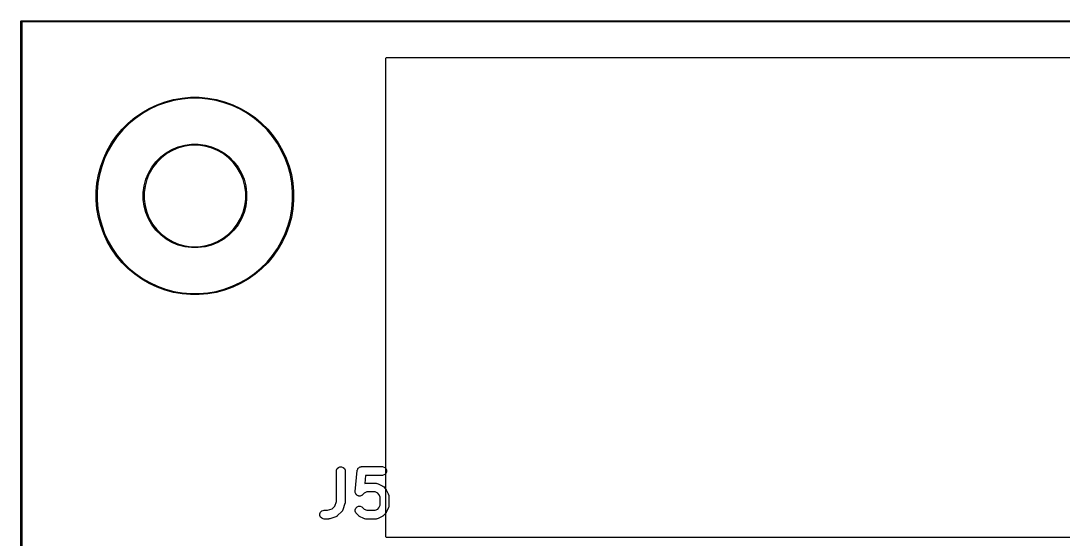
# Model space of a CAD drawing. Header units: inches. Extents: x 0.39 to 8.15, y -7.81 to -0.59.
# Drawn here: x 0.59 to 2.47, y -1.525 to -0.59 of the extents above; entities that cross this region are included whole.
import ezdxf

# ---------------------------------------------------------------- set-up
doc = ezdxf.new("R2010")
doc.units = ezdxf.units.IN
doc.header["$MEASUREMENT"] = 0
for name, color, linetype, true_color in [('Edge.Cuts', 254, 'CONTINUOUS', 0xd0d2cd), ('F.Courtyard', 6, 'CONTINUOUS', 0xff26e2), ('F.Silkscreen', 41, 'CONTINUOUS', 0xf2eda1), ('User.2', 161, 'CONTINUOUS', 0x5994dc)]:
    doc.layers.add(name, color=color, linetype=linetype, true_color=true_color)

msp = doc.modelspace()

# ---------------------------------------------------------------- linework, layer by layer
at = {"layer": 'Edge.Cuts', "linetype": 'CONTINUOUS'}
for p, q in [((0.5896, -0.5902), (0.5902, -0.5896)), ((0.5896, -0.5906), (0.5896, -0.5902)), ((0.5896, -7.813), (0.5896, -0.5906)), ((0.5902, -0.5896), (0.5906, -0.5896)), ((0.5906, -0.5896), (8.1083, -0.5896)), ((0.5915, -0.5915), (0.5915, -3.5108)), ((8.1073, -0.5915), (0.5915, -0.5915)), ((0.8516, -0.8278), (0.8622, -0.8217)), ((0.863, -0.8232), (0.8526, -0.8292)), ((0.8622, -0.8217), (0.8735, -0.817)), ((0.8741, -0.8186), (0.863, -0.8232)), ((0.8735, -0.817), (0.8853, -0.8138)), ((0.8856, -0.8155), (0.8741, -0.8186)), ((0.8853, -0.8138), (0.8974, -0.8122)), ((0.8975, -0.814), (0.8856, -0.8155)), ((0.8974, -0.8122), (0.9097, -0.8122)), ((0.9095, -0.814), (0.8975, -0.814)), ((0.9214, -0.8155), (0.9095, -0.814)), ((0.9097, -0.8122), (0.9218, -0.8138)), ((0.933, -0.8186), (0.9214, -0.8155)), ((0.9218, -0.8138), (0.9336, -0.817)), ((0.9441, -0.8232), (0.933, -0.8186)), ((0.9336, -0.817), (0.9449, -0.8217)), ((0.9545, -0.8292), (0.9441, -0.8232)), ((0.9449, -0.8217), (0.9555, -0.8278)), ((0.8258, -0.8536), (0.8332, -0.8439)), ((0.8346, -0.845), (0.8273, -0.8545)), ((0.8332, -0.8439), (0.8419, -0.8352)), ((0.8431, -0.8365), (0.8346, -0.845)), ((0.8419, -0.8352), (0.8516, -0.8278)), ((0.8526, -0.8292), (0.8431, -0.8365)), ((0.964, -0.8365), (0.9545, -0.8292)), ((0.9555, -0.8278), (0.9652, -0.8352)), ((0.9725, -0.845), (0.964, -0.8365)), ((0.9652, -0.8352), (0.9738, -0.8439)), ((0.9798, -0.8545), (0.9725, -0.845)), ((0.9738, -0.8439), (0.9813, -0.8536)), ((0.815, -0.8755), (0.8197, -0.8642)), ((0.8197, -0.8642), (0.8258, -0.8536)), ((0.8273, -0.8545), (0.8213, -0.8649)), ((0.9858, -0.8649), (0.9798, -0.8545)), ((0.9813, -0.8536), (0.9874, -0.8642)), ((0.9874, -0.8642), (0.9921, -0.8755)), ((0.8118, -0.8873), (0.815, -0.8755)), ((0.8167, -0.876), (0.8136, -0.8876)), ((0.8213, -0.8649), (0.8167, -0.876)), ((0.9904, -0.876), (0.9858, -0.8649)), ((0.9935, -0.8876), (0.9904, -0.876)), ((0.9921, -0.8755), (0.9953, -0.8873)), ((0.8102, -0.8994), (0.8118, -0.8873)), ((0.8102, -0.8995), (0.8102, -0.8994)), ((0.8102, -0.9116), (0.8102, -0.8995)), ((0.8136, -0.8876), (0.812, -0.8995)), ((0.812, -0.8995), (0.812, -0.9115)), ((0.9951, -0.8995), (0.9935, -0.8876)), ((0.9951, -0.9115), (0.9951, -0.8995)), ((0.9953, -0.8873), (0.9968, -0.8994)), ((0.9968, -0.8994), (0.9968, -0.9116)), ((0.8118, -0.9238), (0.8102, -0.9116)), ((0.812, -0.9115), (0.8136, -0.9234)), ((0.9935, -0.9234), (0.9951, -0.9115)), ((0.9968, -0.9116), (0.9953, -0.9238)), ((0.815, -0.9356), (0.8118, -0.9238)), ((0.8136, -0.9234), (0.8167, -0.935)), ((0.8197, -0.9469), (0.815, -0.9356)), ((0.8167, -0.935), (0.8213, -0.9461)), ((0.9858, -0.9461), (0.9904, -0.935)), ((0.9921, -0.9356), (0.9874, -0.9469)), ((0.9904, -0.935), (0.9935, -0.9234)), ((0.9953, -0.9238), (0.9921, -0.9356)), ((0.8258, -0.9575), (0.8197, -0.9469)), ((0.8213, -0.9461), (0.8273, -0.9565)), ((0.8332, -0.9672), (0.8258, -0.9575)), ((0.8273, -0.9565), (0.8346, -0.966)), ((0.9725, -0.966), (0.9798, -0.9565)), ((0.9813, -0.9575), (0.9738, -0.9672)), ((0.9798, -0.9565), (0.9858, -0.9461)), ((0.9874, -0.9469), (0.9813, -0.9575)), ((0.8419, -0.9758), (0.8332, -0.9672)), ((0.8346, -0.966), (0.8431, -0.9745)), ((0.8516, -0.9833), (0.8419, -0.9758)), ((0.8431, -0.9745), (0.8526, -0.9818)), ((0.9545, -0.9818), (0.964, -0.9745)), ((0.9652, -0.9758), (0.9555, -0.9833)), ((0.964, -0.9745), (0.9725, -0.966)), ((0.9738, -0.9672), (0.9652, -0.9758)), ((0.8622, -0.9894), (0.8516, -0.9833)), ((0.8526, -0.9818), (0.863, -0.9878)), ((0.8735, -0.9941), (0.8622, -0.9894)), ((0.863, -0.9878), (0.8741, -0.9924)), ((0.8853, -0.9972), (0.8735, -0.9941)), ((0.8741, -0.9924), (0.8856, -0.9955)), ((0.8856, -0.9955), (0.8975, -0.997)), ((0.9095, -0.997), (0.9214, -0.9955)), ((0.9214, -0.9955), (0.933, -0.9924)), ((0.9336, -0.9941), (0.9218, -0.9972)), ((0.933, -0.9924), (0.9441, -0.9878)), ((0.9449, -0.9894), (0.9336, -0.9941)), ((0.9441, -0.9878), (0.9545, -0.9818)), ((0.9555, -0.9833), (0.9449, -0.9894)), ((0.8974, -0.9988), (0.8853, -0.9972)), ((0.9097, -0.9988), (0.8974, -0.9988)), ((0.8975, -0.997), (0.9095, -0.997)), ((0.9218, -0.9972), (0.9097, -0.9988))]:
    msp.add_line(p, q, dxfattribs=at)
at = {"layer": 'F.Courtyard', "linetype": 'CONTINUOUS'}
for p, q in [((0.85, -0.7356), (0.865, -0.7316)), ((0.865, -0.7316), (0.8803, -0.7289)), ((0.8805, -0.7307), (0.8654, -0.7333)), ((0.8803, -0.7289), (0.8958, -0.7275)), ((0.8959, -0.7293), (0.8805, -0.7307)), ((0.8958, -0.7275), (0.9113, -0.7275)), ((0.9112, -0.7293), (0.8959, -0.7293)), ((0.9266, -0.7307), (0.9112, -0.7293)), ((0.9113, -0.7275), (0.9268, -0.7289)), ((0.9417, -0.7333), (0.9266, -0.7307)), ((0.9268, -0.7289), (0.9421, -0.7316)), ((0.9421, -0.7316), (0.9571, -0.7356)), ((0.8078, -0.7553), (0.8213, -0.7475)), ((0.8221, -0.7491), (0.8088, -0.7568)), ((0.8213, -0.7475), (0.8354, -0.7409)), ((0.8361, -0.7426), (0.8221, -0.7491)), ((0.8354, -0.7409), (0.85, -0.7356)), ((0.8505, -0.7373), (0.8361, -0.7426)), ((0.8654, -0.7333), (0.8505, -0.7373)), ((0.9566, -0.7373), (0.9417, -0.7333)), ((0.971, -0.7426), (0.9566, -0.7373)), ((0.9571, -0.7356), (0.9717, -0.7409)), ((0.985, -0.7491), (0.971, -0.7426)), ((0.9717, -0.7409), (0.9858, -0.7475)), ((0.9983, -0.7568), (0.985, -0.7491)), ((0.9858, -0.7475), (0.9993, -0.7553)), ((0.7832, -0.7742), (0.7951, -0.7642)), ((0.7962, -0.7656), (0.7844, -0.7755)), ((0.7951, -0.7642), (0.8078, -0.7553)), ((0.8088, -0.7568), (0.7962, -0.7656)), ((1.0109, -0.7656), (0.9983, -0.7568)), ((0.9993, -0.7553), (1.012, -0.7642)), ((1.0227, -0.7755), (1.0109, -0.7656)), ((1.012, -0.7642), (1.0239, -0.7742)), ((0.7622, -0.7971), (0.7722, -0.7852)), ((0.7735, -0.7864), (0.7636, -0.7982)), ((0.7722, -0.7852), (0.7832, -0.7742)), ((0.7844, -0.7755), (0.7735, -0.7864)), ((1.0336, -0.7864), (1.0227, -0.7755)), ((1.0239, -0.7742), (1.0349, -0.7852)), ((1.0435, -0.7982), (1.0336, -0.7864)), ((1.0349, -0.7852), (1.0449, -0.7971)), ((0.7533, -0.8098), (0.7622, -0.7971)), ((0.7636, -0.7982), (0.7548, -0.8108)), ((1.0523, -0.8108), (1.0435, -0.7982)), ((1.0449, -0.7971), (1.0538, -0.8098)), ((0.739, -0.8373), (0.7455, -0.8233)), ((0.7471, -0.8241), (0.7406, -0.838)), ((0.7455, -0.8233), (0.7533, -0.8098)), ((0.7548, -0.8108), (0.7471, -0.8241)), ((1.06, -0.8241), (1.0523, -0.8108)), ((1.0538, -0.8098), (1.0616, -0.8233)), ((1.0665, -0.838), (1.06, -0.8241)), ((1.0616, -0.8233), (1.0681, -0.8373)), ((0.7336, -0.8519), (0.739, -0.8373)), ((0.7406, -0.838), (0.7354, -0.8525)), ((1.0717, -0.8525), (1.0665, -0.838)), ((1.0681, -0.8373), (1.0734, -0.8519)), ((0.7296, -0.867), (0.7336, -0.8519)), ((0.7354, -0.8525), (0.7314, -0.8673)), ((1.0757, -0.8673), (1.0717, -0.8525)), ((1.0734, -0.8519), (1.0775, -0.867)), ((0.7256, -0.8977), (0.7269, -0.8823)), ((0.7269, -0.8823), (0.7296, -0.867)), ((0.7287, -0.8825), (0.7274, -0.8978)), ((0.7314, -0.8673), (0.7287, -0.8825)), ((1.0784, -0.8825), (1.0757, -0.8673)), ((1.0775, -0.867), (1.0802, -0.8823)), ((1.0797, -0.8978), (1.0784, -0.8825)), ((1.0802, -0.8823), (1.0815, -0.8977)), ((0.7256, -0.8978), (0.7256, -0.8977)), ((0.7256, -0.9133), (0.7256, -0.8978)), ((0.7274, -0.8978), (0.7274, -0.9132)), ((1.0797, -0.9132), (1.0797, -0.8978)), ((1.0815, -0.8977), (1.0815, -0.9133)), ((0.7269, -0.9288), (0.7256, -0.9133)), ((0.7274, -0.9132), (0.7287, -0.9285)), ((1.0784, -0.9285), (1.0797, -0.9132)), ((1.0815, -0.9133), (1.0802, -0.9288)), ((0.7296, -0.9441), (0.7269, -0.9288)), ((0.7287, -0.9285), (0.7314, -0.9437)), ((1.0757, -0.9437), (1.0784, -0.9285)), ((1.0802, -0.9288), (1.0775, -0.9441)), ((0.7336, -0.9591), (0.7296, -0.9441)), ((0.7314, -0.9437), (0.7354, -0.9585)), ((0.7354, -0.9585), (0.7406, -0.973)), ((1.0665, -0.973), (1.0717, -0.9585)), ((1.0717, -0.9585), (1.0757, -0.9437)), ((1.0775, -0.9441), (1.0734, -0.9591)), ((0.739, -0.9737), (0.7336, -0.9591)), ((0.7455, -0.9878), (0.739, -0.9737)), ((0.7406, -0.973), (0.7471, -0.9869)), ((1.06, -0.9869), (1.0665, -0.973)), ((1.0681, -0.9737), (1.0616, -0.9878)), ((1.0734, -0.9591), (1.0681, -0.9737)), ((0.7533, -1.0012), (0.7455, -0.9878)), ((0.7471, -0.9869), (0.7548, -1.0003)), ((1.0523, -1.0003), (1.06, -0.9869)), ((1.0616, -0.9878), (1.0538, -1.0012)), ((0.7622, -1.014), (0.7533, -1.0012)), ((0.7548, -1.0003), (0.7636, -1.0129)), ((0.7722, -1.0259), (0.7622, -1.014)), ((0.7636, -1.0129), (0.7735, -1.0247)), ((1.0336, -1.0247), (1.0435, -1.0129)), ((1.0449, -1.014), (1.0349, -1.0259)), ((1.0435, -1.0129), (1.0523, -1.0003)), ((1.0538, -1.0012), (1.0449, -1.014)), ((0.7832, -1.0369), (0.7722, -1.0259)), ((0.7735, -1.0247), (0.7844, -1.0355)), ((1.0227, -1.0355), (1.0336, -1.0247)), ((1.0349, -1.0259), (1.0239, -1.0369)), ((0.7951, -1.0468), (0.7832, -1.0369)), ((0.7844, -1.0355), (0.7962, -1.0454)), ((0.8078, -1.0558), (0.7951, -1.0468)), ((0.7962, -1.0454), (0.8088, -1.0542)), ((0.9983, -1.0542), (1.0109, -1.0454)), ((1.012, -1.0468), (0.9993, -1.0558)), ((1.0109, -1.0454), (1.0227, -1.0355)), ((1.0239, -1.0369), (1.012, -1.0468)), ((0.8213, -1.0635), (0.8078, -1.0558)), ((0.8088, -1.0542), (0.8221, -1.0619)), ((0.8354, -1.0701), (0.8213, -1.0635)), ((0.8221, -1.0619), (0.8361, -1.0684)), ((0.85, -1.0754), (0.8354, -1.0701)), ((0.8361, -1.0684), (0.8505, -1.0737)), ((0.9566, -1.0737), (0.971, -1.0684)), ((0.9717, -1.0701), (0.9571, -1.0754)), ((0.971, -1.0684), (0.985, -1.0619)), ((0.9858, -1.0635), (0.9717, -1.0701)), ((0.985, -1.0619), (0.9983, -1.0542)), ((0.9993, -1.0558), (0.9858, -1.0635)), ((0.865, -1.0794), (0.85, -1.0754)), ((0.8505, -1.0737), (0.8654, -1.0777)), ((0.8803, -1.0821), (0.865, -1.0794)), ((0.8654, -1.0777), (0.8805, -1.0804)), ((0.8958, -1.0835), (0.8803, -1.0821)), ((0.8805, -1.0804), (0.8959, -1.0817)), ((0.9113, -1.0835), (0.8958, -1.0835)), ((0.8959, -1.0817), (0.9112, -1.0817)), ((0.9112, -1.0817), (0.9266, -1.0804)), ((0.9268, -1.0821), (0.9113, -1.0835)), ((0.9266, -1.0804), (0.9417, -1.0777)), ((0.9421, -1.0794), (0.9268, -1.0821)), ((0.9417, -1.0777), (0.9566, -1.0737)), ((0.9571, -1.0754), (0.9421, -1.0794))]:
    msp.add_line(p, q, dxfattribs=at)
at = {"layer": 'F.Silkscreen', "linetype": 'CONTINUOUS'}
for p, q in [((1.1588, -1.4017), (1.1589, -1.4002)), ((1.1588, -1.4567), (1.1588, -1.4017)), ((1.1589, -1.4002), (1.1601, -1.3974)), ((1.1601, -1.3974), (1.1623, -1.3952)), ((1.1623, -1.3952), (1.1651, -1.394)), ((1.1651, -1.394), (1.1682, -1.394)), ((1.1682, -1.394), (1.171, -1.3952)), ((1.171, -1.3952), (1.1732, -1.3974)), ((1.1732, -1.3974), (1.1744, -1.4002)), ((1.1744, -1.4002), (1.1745, -1.4017)), ((1.1745, -1.4017), (1.1745, -1.458)), ((1.1926, -1.4385), (1.1963, -1.401)), ((1.1963, -1.401), (1.1964, -1.4004)), ((1.1964, -1.4002), (1.1965, -1.4)), ((1.1964, -1.4004), (1.1964, -1.4002)), ((1.1965, -1.4), (1.1966, -1.3995)), ((1.1966, -1.3995), (1.1972, -1.3984)), ((1.1972, -1.3984), (1.1976, -1.3974)), ((1.1976, -1.3974), (1.1979, -1.3971)), ((1.1979, -1.3971), (1.1981, -1.3967)), ((1.1981, -1.3967), (1.199, -1.396)), ((1.199, -1.396), (1.1998, -1.3952)), ((1.1998, -1.3952), (1.2002, -1.3951)), ((1.2002, -1.3951), (1.2005, -1.3948)), ((1.2005, -1.3948), (1.2016, -1.3945)), ((1.2016, -1.3945), (1.2026, -1.394)), ((1.2026, -1.394), (1.2032, -1.394)), ((1.2032, -1.394), (1.2034, -1.3939)), ((1.2034, -1.3939), (1.2036, -1.3939)), ((1.2036, -1.3939), (1.2042, -1.3939)), ((1.2042, -1.3939), (1.2417, -1.3939)), ((1.2113, -1.4096), (1.2098, -1.4241)), ((1.2417, -1.4096), (1.2113, -1.4096)), ((1.2417, -1.3939), (1.2432, -1.394)), ((1.2432, -1.4095), (1.2417, -1.4096)), ((1.2432, -1.394), (1.246, -1.3952)), ((1.246, -1.4083), (1.2432, -1.4095)), ((1.246, -1.3952), (1.2482, -1.3974)), ((1.2482, -1.4061), (1.246, -1.4083)), ((1.2482, -1.3974), (1.2494, -1.4002)), ((1.2494, -1.4033), (1.2482, -1.4061)), ((1.2494, -1.4002), (1.2494, -1.4033)), ((1.2098, -1.4241), (1.2099, -1.4241)), ((1.2099, -1.4241), (1.2101, -1.424)), ((1.2101, -1.424), (1.2117, -1.4239)), ((1.2117, -1.4239), (1.2304, -1.4239)), ((1.2304, -1.4239), (1.2319, -1.424)), ((1.2319, -1.424), (1.2322, -1.4241)), ((1.2322, -1.4241), (1.2325, -1.4242)), ((1.2325, -1.4242), (1.2339, -1.4247)), ((1.2339, -1.4247), (1.2414, -1.4285)), ((1.2414, -1.4285), (1.2421, -1.4289)), ((1.1926, -1.44), (1.1926, -1.4385)), ((1.1927, -1.4404), (1.1926, -1.44)), ((1.1927, -1.4408), (1.1927, -1.4404)), ((1.1931, -1.4418), (1.1927, -1.4408)), ((1.1935, -1.4429), (1.1931, -1.4418)), ((1.1937, -1.4433), (1.1935, -1.4429)), ((1.1939, -1.4436), (1.1937, -1.4433)), ((1.1947, -1.4444), (1.1939, -1.4436)), ((1.1954, -1.4453), (1.1947, -1.4444)), ((1.1958, -1.4455), (1.1954, -1.4453)), ((1.196, -1.4458), (1.1958, -1.4455)), ((1.1971, -1.4462), (1.196, -1.4458)), ((1.1981, -1.4468), (1.1971, -1.4462)), ((1.1985, -1.4468), (1.1981, -1.4468)), ((1.1989, -1.447), (1.1985, -1.4468)), ((1.2, -1.447), (1.1989, -1.447)), ((1.2012, -1.4471), (1.2, -1.447)), ((1.2016, -1.447), (1.2012, -1.4471)), ((1.2019, -1.447), (1.2016, -1.447)), ((1.203, -1.4465), (1.2019, -1.447)), ((1.2041, -1.4462), (1.203, -1.4465)), ((1.2044, -1.4459), (1.2041, -1.4462)), ((1.2048, -1.4458), (1.2044, -1.4459)), ((1.206, -1.4448), (1.2048, -1.4458)), ((1.2088, -1.442), (1.206, -1.4448)), ((1.2135, -1.4396), (1.2088, -1.442)), ((1.2285, -1.4396), (1.2135, -1.4396)), ((1.2332, -1.442), (1.2285, -1.4396)), ((1.2352, -1.4439), (1.2332, -1.442)), ((1.2375, -1.4486), (1.2352, -1.4439)), ((1.2421, -1.4289), (1.2423, -1.4289)), ((1.2423, -1.4289), (1.2425, -1.4291)), ((1.2425, -1.4291), (1.2427, -1.4293)), ((1.2427, -1.4293), (1.2429, -1.4294)), ((1.2429, -1.4294), (1.2435, -1.4299)), ((1.2435, -1.4299), (1.2472, -1.4337)), ((1.2472, -1.4337), (1.2477, -1.4343)), ((1.2477, -1.4343), (1.2479, -1.4344)), ((1.2479, -1.4344), (1.248, -1.4347)), ((1.248, -1.4347), (1.2482, -1.4349)), ((1.2482, -1.4349), (1.2483, -1.4351)), ((1.2483, -1.4351), (1.2487, -1.4357)), ((1.2487, -1.4357), (1.2524, -1.4432)), ((1.2524, -1.4432), (1.253, -1.4447)), ((1.253, -1.4447), (1.253, -1.4449)), ((1.253, -1.4449), (1.2531, -1.4452)), ((1.2531, -1.4452), (1.2533, -1.4467)), ((1.2533, -1.4467), (1.2533, -1.4655)), ((1.1512, -1.4699), (1.156, -1.465)), ((1.156, -1.465), (1.1588, -1.4567)), ((1.1741, -1.4605), (1.1704, -1.4717)), ((1.1743, -1.4597), (1.1741, -1.4605)), ((1.1744, -1.4595), (1.1743, -1.4597)), ((1.1745, -1.459), (1.1744, -1.4592)), ((1.1744, -1.4592), (1.1744, -1.4595)), ((1.1745, -1.458), (1.1745, -1.4588)), ((1.1745, -1.4588), (1.1745, -1.459)), ((1.196, -1.4664), (1.1989, -1.4653)), ((1.1989, -1.4653), (1.2019, -1.4653)), ((1.2019, -1.4653), (1.2048, -1.4664)), ((1.2352, -1.4683), (1.2375, -1.4636)), ((1.2375, -1.4636), (1.2375, -1.4486)), ((1.2533, -1.4655), (1.2531, -1.467)), ((1.1289, -1.479), (1.1301, -1.4761)), ((1.1289, -1.482), (1.1289, -1.479)), ((1.1301, -1.4849), (1.1289, -1.482)), ((1.1301, -1.4761), (1.1323, -1.4739)), ((1.1323, -1.487), (1.1301, -1.4849)), ((1.1323, -1.4739), (1.1351, -1.4728)), ((1.1351, -1.4728), (1.1367, -1.4726)), ((1.1367, -1.4726), (1.1429, -1.4726)), ((1.1429, -1.4726), (1.1512, -1.4699)), ((1.1579, -1.4842), (1.1467, -1.488)), ((1.1593, -1.4836), (1.1579, -1.4842)), ((1.1595, -1.4834), (1.1593, -1.4836)), ((1.1598, -1.4833), (1.1595, -1.4834)), ((1.161, -1.4823), (1.1598, -1.4833)), ((1.1685, -1.4748), (1.161, -1.4823)), ((1.1695, -1.4736), (1.1685, -1.4748)), ((1.1696, -1.4734), (1.1695, -1.4736)), ((1.1698, -1.4731), (1.1696, -1.4734)), ((1.1704, -1.4717), (1.1698, -1.4731)), ((1.1927, -1.4715), (1.1939, -1.4686)), ((1.1927, -1.4745), (1.1927, -1.4715)), ((1.1939, -1.4774), (1.1927, -1.4745)), ((1.1939, -1.4686), (1.196, -1.4664)), ((1.1948, -1.4786), (1.1939, -1.4774)), ((1.1986, -1.4823), (1.1948, -1.4786)), ((1.1992, -1.4828), (1.1986, -1.4823)), ((1.1993, -1.483), (1.1992, -1.4828)), ((1.1996, -1.4831), (1.1993, -1.483)), ((1.1998, -1.4833), (1.1996, -1.4831)), ((1.2, -1.4834), (1.1998, -1.4833)), ((1.2006, -1.4838), (1.2, -1.4834)), ((1.2081, -1.4875), (1.2006, -1.4838)), ((1.2048, -1.4664), (1.206, -1.4674)), ((1.206, -1.4674), (1.2088, -1.4703)), ((1.2088, -1.4703), (1.2135, -1.4726)), ((1.2135, -1.4726), (1.2285, -1.4726)), ((1.2285, -1.4726), (1.2332, -1.4703)), ((1.2332, -1.4703), (1.2352, -1.4683)), ((1.2414, -1.4838), (1.2339, -1.4875)), ((1.2421, -1.4834), (1.2414, -1.4838)), ((1.2423, -1.4833), (1.2421, -1.4834)), ((1.2425, -1.4831), (1.2423, -1.4833)), ((1.2427, -1.483), (1.2425, -1.4831)), ((1.2429, -1.4828), (1.2427, -1.483)), ((1.2435, -1.4823), (1.2429, -1.4828)), ((1.2472, -1.4786), (1.2435, -1.4823)), ((1.2477, -1.478), (1.2472, -1.4786)), ((1.2479, -1.4778), (1.2477, -1.478)), ((1.248, -1.4776), (1.2479, -1.4778)), ((1.2482, -1.4774), (1.248, -1.4776)), ((1.2483, -1.4772), (1.2482, -1.4774)), ((1.2487, -1.4765), (1.2483, -1.4772)), ((1.2524, -1.469), (1.2487, -1.4765)), ((1.253, -1.4676), (1.2524, -1.469)), ((1.2531, -1.467), (1.253, -1.4673)), ((1.253, -1.4673), (1.253, -1.4676)), ((1.1351, -1.4882), (1.1323, -1.487)), ((1.1367, -1.4884), (1.1351, -1.4882)), ((1.1442, -1.4884), (1.1367, -1.4884)), ((1.1449, -1.4883), (1.1442, -1.4884)), ((1.1452, -1.4883), (1.1449, -1.4883)), ((1.1454, -1.4882), (1.1452, -1.4883)), ((1.1457, -1.4882), (1.1454, -1.4882)), ((1.1459, -1.4881), (1.1457, -1.4882)), ((1.1467, -1.488), (1.1459, -1.4881)), ((1.2096, -1.4881), (1.2081, -1.4875)), ((1.2099, -1.4881), (1.2096, -1.4881)), ((1.2101, -1.4882), (1.2099, -1.4881)), ((1.2117, -1.4884), (1.2101, -1.4882)), ((1.2304, -1.4884), (1.2117, -1.4884)), ((1.2319, -1.4882), (1.2304, -1.4884)), ((1.2322, -1.4881), (1.2319, -1.4882)), ((1.2325, -1.4881), (1.2322, -1.4881)), ((1.2339, -1.4875), (1.2325, -1.4881))]:
    msp.add_line(p, q, dxfattribs=at)
at = {"layer": 'User.2', "linetype": 'CONTINUOUS'}
for p, q in [((1.248, -0.6575), (1.2482, -0.6567)), ((1.248, -1.5197), (1.248, -0.6575)), ((1.2482, -0.6567), (1.2492, -0.6557)), ((1.2492, -0.6557), (1.25, -0.6555)), ((1.25, -0.6555), (4.0413, -0.6555)), ((1.2482, -1.5204), (1.248, -1.5197)), ((1.2492, -1.5215), (1.2482, -1.5204)), ((1.25, -1.5217), (1.2492, -1.5215)), ((4.0413, -1.5217), (1.25, -1.5217))]:
    msp.add_line(p, q, dxfattribs=at)

doc.saveas('drawing.dxf')
